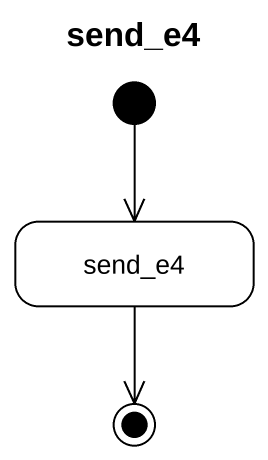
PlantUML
@startuml
title send_e4
hide empty description
state send_e4
[*] --> send_e4
send_e4 --> [*]
@enduml
